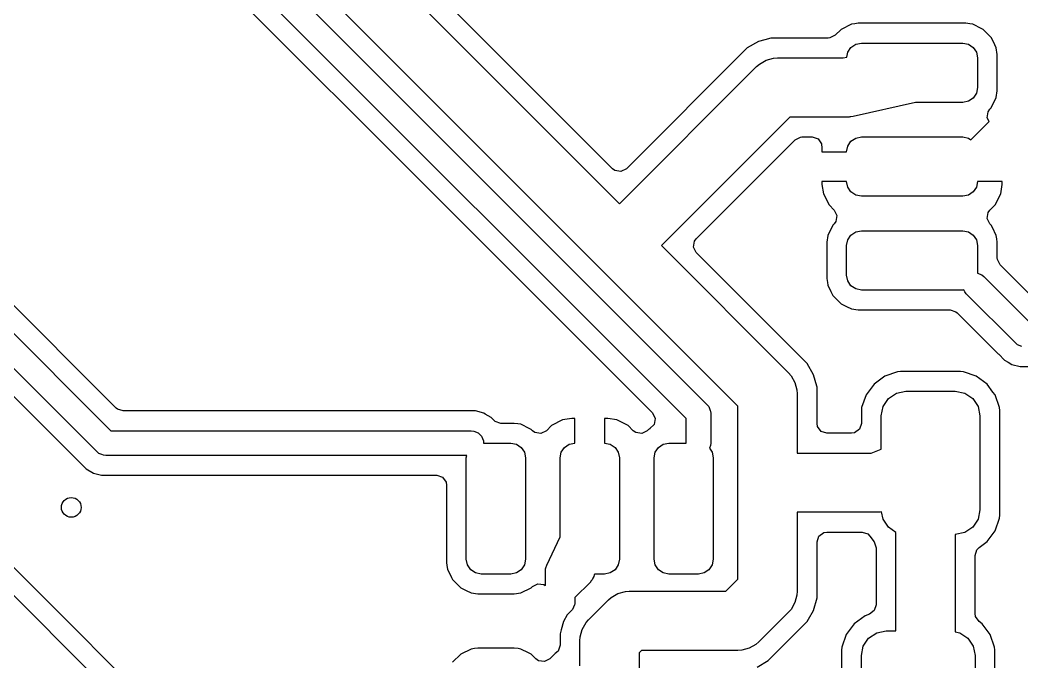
# Model space of a CAD drawing. Header units: millimetres. Extents: x 103.8 to 193.7, y -116.2 to -61.3.
# Drawn here: x 171.23 to 181.38, y -98.32 to -91.82 of the extents above; entities that cross this region are included whole.
import ezdxf

# ---------------------------------------------------------------- set-up
doc = ezdxf.new("R2010")
doc.units = ezdxf.units.MM
doc.layers.add('F.Cu', color=13, linetype='CONTINUOUS', true_color=0xc83434)

msp = doc.modelspace()

# ---------------------------------------------------------------- linework, layer by layer
at = {"layer": 'F.Cu', "linetype": 'CONTINUOUS'}
for p, q in [((172.112132, -88.487868), (177.3, -93.675736)), ((177.229996, -93.322182), (172.402318, -88.494504)), ((178.5, -95.724264), (171.775736, -89)), ((173.188388, -90.711612), (178.188388, -95.711612)), ((177.975, -95.851776), (173.048224, -90.925)), ((172.994169, -91.154496), (175.346156, -93.506483)), ((167.388388, -91.211612), (172.151776, -95.975)), ((172.205831, -95.745504), (167.854279, -91.393952)), ((172.011612, -96.188388), (167.248224, -91.425)), ((167.194169, -91.654496), (171.900138, -96.360465)), ((179.648603, -91.859427), (179.543517, -91.910801)), ((179.682672, -91.854463), (179.648603, -91.859427)), ((179.716739, -91.8495), (179.682672, -91.854463)), ((180.195479, -91.8495), (179.716739, -91.8495)), ((180.209856, -91.847892), (180.195479, -91.8495)), ((180.216238, -91.847305), (180.209856, -91.847892)), ((180.216241, -91.847305), (180.216238, -91.847305)), ((180.216243, -91.847305), (180.216241, -91.847305)), ((180.216244, -91.847305), (180.216243, -91.847305)), ((180.257132, -91.848906), (180.216244, -91.847305)), ((180.27036, -91.849424), (180.257132, -91.848906)), ((180.274233, -91.8495), (180.27036, -91.849424)), ((180.808256, -91.8495), (180.274233, -91.8495)), ((180.808259, -91.8495), (180.808256, -91.8495)), ((180.849138, -91.855456), (180.808259, -91.8495)), ((180.876394, -91.859427), (180.849138, -91.855456)), ((180.96864, -91.904524), (180.876394, -91.859427)), ((178.834108, -91.9995), (178.770741, -92.016479)), ((178.965893, -91.9995), (178.834108, -91.9995)), ((179.413811, -91.9995), (178.965893, -91.9995)), ((179.429298, -91.998281), (179.413811, -91.9995)), ((179.483812, -91.970505), (179.429298, -91.998281)), ((179.543516, -91.910802), (179.483812, -91.970505)), ((179.543517, -91.910801), (179.543516, -91.910801)), ((179.543516, -91.910801), (179.543516, -91.910802)), ((180.981482, -91.910802), (180.96864, -91.904524)), ((181.064197, -91.993517), (180.981482, -91.910802)), ((181.075422, -92.016479), (181.064197, -91.993517)), ((178.59269, -92.099496), (177.370004, -93.322182)), ((178.706809, -92.033609), (178.59269, -92.099496)), ((178.770741, -92.016479), (178.706809, -92.033609)), ((179.611417, -92.142597), (179.643933, -92.093934)), ((179.643933, -92.093934), (179.692596, -92.061418)), ((179.692596, -92.061418), (179.749999, -92.05)), ((179.749999, -92.05), (180.774999, -92.05)), ((180.774999, -92.05), (180.832402, -92.061418)), ((180.832402, -92.061418), (180.881065, -92.093934)), ((180.881065, -92.093934), (180.913581, -92.142597)), ((181.100714, -92.068215), (181.075422, -92.016479)), ((181.115572, -92.098607), (181.100714, -92.068215)), ((181.125499, -92.16674), (181.115572, -92.098607)), ((178.785195, -92.222836), (178.860842, -92.202567)), ((178.860842, -92.202567), (178.9, -92.2)), ((178.9, -92.2), (179.566462, -92.2)), ((179.566462, -92.2), (179.60158, -92.192048)), ((179.60158, -92.192048), (179.611417, -92.142597)), ((180.913581, -92.142597), (180.924999, -92.2)), ((180.924999, -92.2), (180.924999, -92.5)), ((181.125499, -92.53326), (181.125499, -92.16674)), ((177.3, -93.675736), (178.687868, -92.287868)), ((178.687868, -92.287868), (178.717372, -92.261994)), ((178.717372, -92.261994), (178.785195, -92.222836)), ((180.924999, -92.5), (180.913581, -92.557403)), ((180.881065, -92.606066), (180.832402, -92.638582)), ((180.913581, -92.557403), (180.881065, -92.606066)), ((181.064197, -92.706483), (181.115572, -92.601393)), ((181.115572, -92.601393), (181.125499, -92.53326)), ((180.296037, -92.65), (179.666248, -92.792594)), ((180.774999, -92.65), (180.296037, -92.65)), ((180.832402, -92.638582), (180.774999, -92.65)), ((181.050684, -92.719995), (181.064197, -92.706483)), ((179.024264, -92.8), (177.724264, -94.1)), ((179.6, -92.8), (179.024264, -92.8)), ((179.62234, -92.798535), (179.6, -92.8)), ((179.62749, -92.798737), (179.62234, -92.798535)), ((179.63329, -92.797817), (179.62749, -92.798737)), ((179.639158, -92.797433), (179.63329, -92.797817)), ((179.64414, -92.796097), (179.639158, -92.797433)), ((179.666248, -92.792594), (179.64414, -92.796097)), ((181.022908, -92.805484), (181.032479, -92.745052)), ((181.042983, -92.844884), (181.022908, -92.805484)), ((181.032479, -92.745052), (181.050684, -92.719995)), ((180.858806, -93.029061), (181.042983, -92.844884)), ((179.078318, -93.029496), (179.132835, -93.001719)), ((179.132835, -93.001719), (179.148322, -93.0005)), ((179.148322, -93.0005), (179.252777, -93.0005)), ((179.252777, -93.0005), (179.310968, -93.019407)), ((179.643933, -93.043934), (179.692596, -93.011418)), ((179.692596, -93.011418), (179.749999, -93)), ((179.749999, -93), (180.774999, -93)), ((180.774999, -93), (180.832402, -93.011418)), ((180.832402, -93.011418), (180.858806, -93.029061)), ((178.077818, -94.029996), (179.078318, -93.029496)), ((179.310968, -93.019407), (179.346932, -93.068907)), ((179.346932, -93.068907), (179.350558, -93.114988)), ((179.350558, -93.114988), (179.349999, -93.118517)), ((179.349999, -93.118517), (179.349999, -93.149999)), ((179.599999, -93.15), (179.611417, -93.092597)), ((179.611417, -93.092597), (179.643933, -93.043934)), ((179.349999, -93.149999), (179.35, -93.15)), ((179.35, -93.15), (179.599999, -93.15)), ((177.255055, -93.340388), (177.229996, -93.322182)), ((177.315487, -93.349959), (177.255055, -93.340388)), ((177.370004, -93.322182), (177.315487, -93.349959)), ((175.346156, -93.506483), (177.634474, -95.7948)), ((179.350001, -93.45), (179.35, -93.450001)), ((179.35, -93.450001), (179.35, -93.481485)), ((179.35, -93.481485), (179.364832, -93.575141)), ((179.599999, -93.45), (179.350001, -93.45)), ((179.611417, -93.507403), (179.599999, -93.45)), ((179.643933, -93.556066), (179.611417, -93.507403)), ((180.913581, -93.507403), (180.881065, -93.556066)), ((180.924999, -93.45), (180.913581, -93.507403)), ((181.174998, -93.45), (180.924999, -93.45)), ((181.160163, -93.575147), (181.174999, -93.481484)), ((181.174999, -93.450001), (181.174998, -93.45)), ((181.174999, -93.481484), (181.174999, -93.450001)), ((179.364832, -93.575141), (179.364835, -93.575151)), ((179.364835, -93.575151), (179.422357, -93.688043)), ((179.692596, -93.588582), (179.643933, -93.556066)), ((179.749999, -93.6), (179.692596, -93.588582)), ((180.774999, -93.6), (179.749999, -93.6)), ((180.832402, -93.588582), (180.774999, -93.6)), ((180.881065, -93.556066), (180.832402, -93.588582)), ((181.102639, -93.688044), (181.160162, -93.575151)), ((181.160162, -93.575151), (181.160163, -93.575147)), ((179.422357, -93.688043), (179.474312, -93.739998)), ((181.050686, -93.739998), (181.102638, -93.688046)), ((181.102638, -93.688046), (181.102639, -93.688044)), ((179.474312, -93.739998), (179.502089, -93.794515)), ((179.502089, -93.794515), (179.492518, -93.854947)), ((181.022908, -93.825489), (181.032479, -93.765057)), ((181.050683, -93.880003), (181.022908, -93.825489)), ((181.032479, -93.765057), (181.050686, -93.739998)), ((179.4608, -93.893518), (179.409426, -93.998604)), ((179.460802, -93.893514), (179.4608, -93.893518)), ((179.474313, -93.880004), (179.460802, -93.893514)), ((179.492518, -93.854947), (179.474313, -93.880004)), ((181.064197, -93.893517), (181.050683, -93.880003)), ((181.076418, -93.918516), (181.064197, -93.893517)), ((181.114887, -93.997206), (181.076418, -93.918516)), ((178.059612, -94.055055), (178.077818, -94.029996)), ((179.409426, -93.998607), (179.399499, -94.06674)), ((179.409426, -93.998604), (179.409426, -93.998607)), ((179.611417, -94.042597), (179.643933, -93.993934)), ((179.643933, -93.993934), (179.692596, -93.961418)), ((179.692596, -93.961418), (179.749999, -93.95)), ((179.749999, -93.95), (180.774999, -93.95)), ((180.774999, -93.95), (180.832402, -93.961418)), ((180.832402, -93.961418), (180.881065, -93.993934)), ((180.881065, -93.993934), (180.913581, -94.042597)), ((181.115572, -93.998607), (181.114887, -93.997206)), ((181.120145, -94.029996), (181.115572, -93.998607)), ((181.125499, -94.066743), (181.120145, -94.029996)), ((177.724264, -94.1), (179.012132, -95.387868)), ((178.050041, -94.115487), (178.059612, -94.055055)), ((178.077818, -94.170004), (178.050041, -94.115487)), ((179.399499, -94.06674), (179.399499, -94.43326)), ((179.599999, -94.1), (179.611417, -94.042597)), ((179.599999, -94.4), (179.599999, -94.1)), ((180.913581, -94.042597), (180.924999, -94.1)), ((180.924999, -94.1), (180.924999, -94.377655)), ((181.125499, -94.224165), (181.125499, -94.066743)), ((179.107314, -95.1995), (178.077818, -94.170004)), ((181.126718, -94.239652), (181.125499, -94.224165)), ((181.154495, -94.294168), (181.126718, -94.239652)), ((181.505829, -94.645503), (181.154495, -94.294168)), ((179.399499, -94.43326), (179.405503, -94.474467)), ((179.611417, -94.457403), (179.599999, -94.4)), ((180.924999, -94.377655), (180.969446, -94.396067)), ((180.969446, -94.396067), (180.988388, -94.411612)), ((180.988388, -94.411612), (181.451777, -94.875)), ((179.405503, -94.474467), (179.409426, -94.501395)), ((179.409426, -94.501395), (179.440549, -94.565057)), ((179.643933, -94.506066), (179.611417, -94.457403)), ((179.692596, -94.538582), (179.643933, -94.506066)), ((179.749999, -94.55), (179.692596, -94.538582)), ((179.440549, -94.565057), (179.460801, -94.606483)), ((179.460801, -94.606483), (179.543516, -94.689198)), ((180.774999, -94.55), (179.749999, -94.55)), ((180.787021, -94.547608), (180.774999, -94.55)), ((180.796067, -94.569446), (180.787021, -94.547608)), ((180.811612, -94.588388), (180.796067, -94.569446)), ((181.311612, -95.088389), (180.811612, -94.588388)), ((179.543516, -94.689198), (179.597284, -94.715483)), ((179.597284, -94.715483), (179.648603, -94.740572)), ((179.648603, -94.740572), (179.648604, -94.740572)), ((179.648604, -94.740572), (179.648606, -94.740573)), ((179.648606, -94.740573), (179.716739, -94.7505)), ((179.716739, -94.7505), (180.649166, -94.7505)), ((180.649166, -94.7505), (180.707357, -94.769407)), ((180.707357, -94.769407), (180.719169, -94.779496)), ((180.719169, -94.779496), (181.136072, -95.196398)), ((181.330554, -95.103934), (181.311612, -95.088389)), ((181.375613, -95.122598), (181.330554, -95.103934)), ((179.200499, -95.292685), (179.107314, -95.199499)), ((179.107314, -95.199499), (179.107314, -95.1995)), ((181.136072, -95.196398), (181.136077, -95.196404)), ((181.136077, -95.196404), (181.136078, -95.196404)), ((181.136078, -95.196404), (181.139533, -95.199859)), ((181.139533, -95.199859), (181.139535, -95.199862)), ((181.139535, -95.199862), (181.200138, -95.260465)), ((179.200503, -95.29269), (179.200499, -95.292685)), ((179.26639, -95.406809), (179.200503, -95.29269)), ((181.200138, -95.260465), (181.237247, -95.281889)), ((181.237247, -95.281889), (181.237249, -95.281891)), ((181.237249, -95.281891), (181.273448, -95.302791)), ((181.273448, -95.302791), (181.274361, -95.303318)), ((181.274361, -95.303318), (181.357147, -95.3255)), ((181.357147, -95.3255), (181.651566, -95.3255)), ((179.012132, -95.387868), (179.038006, -95.417372)), ((179.038006, -95.417372), (179.077164, -95.485195)), ((179.26639, -95.406811), (179.26639, -95.406809)), ((179.266392, -95.406814), (179.26639, -95.406811)), ((179.297755, -95.523865), (179.266392, -95.406814)), ((179.987115, -95.422207), (179.877854, -95.502845)), ((180.115295, -95.377355), (179.987115, -95.422207)), ((180.115304, -95.377353), (180.115295, -95.377355)), ((180.145724, -95.3745), (180.115304, -95.377353)), ((180.145733, -95.3745), (180.145724, -95.3745)), ((180.754265, -95.3745), (180.145733, -95.3745)), ((180.754273, -95.3745), (180.754265, -95.3745)), ((180.784693, -95.377353), (180.754273, -95.3745)), ((180.784702, -95.377355), (180.784693, -95.377353)), ((180.912882, -95.422207), (180.784702, -95.377355)), ((181.022143, -95.502845), (180.912882, -95.422207)), ((179.077164, -95.485195), (179.097433, -95.560842)), ((179.3005, -95.534109), (179.297755, -95.523865)), ((179.3005, -95.9005), (179.3005, -95.534109)), ((179.877844, -95.502855), (179.797206, -95.612116)), ((179.877854, -95.502845), (179.877844, -95.502855)), ((181.022145, -95.502847), (181.022143, -95.502845)), ((181.022149, -95.50285), (181.022145, -95.502847)), ((181.022151, -95.502853), (181.022149, -95.50285)), ((181.022153, -95.502855), (181.022151, -95.502853)), ((181.081237, -95.582912), (181.022153, -95.502855)), ((179.097433, -95.560842), (179.1, -95.6)), ((179.1, -95.6), (179.1, -96.2)), ((179.797206, -95.612116), (179.752354, -95.740296)), ((179.969029, -95.729329), (180.023222, -95.648223)), ((180.023222, -95.648223), (180.104328, -95.59403)), ((180.104328, -95.59403), (180.199999, -95.575)), ((180.199999, -95.575), (180.699999, -95.575)), ((180.699999, -95.575), (180.79567, -95.59403)), ((180.79567, -95.59403), (180.876776, -95.648223)), ((180.876776, -95.648223), (180.930969, -95.729329)), ((181.102792, -95.612118), (181.081237, -95.582912)), ((181.147645, -95.740301), (181.102792, -95.612118)), ((172.217644, -95.755593), (172.205831, -95.745504)), ((172.275835, -95.7745), (172.217644, -95.755593)), ((178.188388, -95.711612), (178.203934, -95.730554)), ((178.203934, -95.730554), (178.220043, -95.769446)), ((178.5, -97.475736), (178.5, -95.724264)), ((179.752352, -95.740305), (179.749499, -95.770725)), ((179.752354, -95.740296), (179.752352, -95.740305)), ((179.949999, -95.825), (179.969029, -95.729329)), ((180.930969, -95.729329), (180.949999, -95.825)), ((181.15031, -95.768716), (181.147645, -95.740301)), ((175.842851, -95.7745), (172.275835, -95.7745)), ((175.842853, -95.7745), (175.842851, -95.7745)), ((175.925638, -95.796682), (175.842853, -95.7745)), ((175.941479, -95.805828), (175.925638, -95.796682)), ((175.999862, -95.839535), (175.941479, -95.805828)), ((176.030832, -95.870505), (175.999862, -95.839535)), ((176.818512, -95.850001), (176.724858, -95.864833)), ((176.818517, -95.85), (176.818512, -95.850001)), ((176.85, -95.85), (176.818517, -95.85)), ((176.85, -96.1), (176.85, -95.85)), ((177.150001, -95.85), (177.15, -95.850001)), ((177.15, -95.850001), (177.15, -96.1)), ((177.181484, -95.85), (177.150001, -95.85)), ((177.275147, -95.864835), (177.181484, -95.85)), ((177.634474, -95.7948), (177.662251, -95.849317)), ((177.662251, -95.849317), (177.65268, -95.909749)), ((177.975, -96.1), (177.975, -95.851776)), ((178.220043, -95.769446), (178.222598, -95.775614)), ((178.222598, -95.775614), (178.225, -95.8)), ((178.225, -95.8), (178.225, -96.1)), ((179.749499, -95.770725), (179.749499, -95.9005)), ((179.949999, -96.162599), (179.949999, -95.825)), ((180.949999, -95.825), (180.949999, -96.775)), ((181.150498, -95.770725), (181.15031, -95.768716)), ((181.150499, -95.770727), (181.150498, -95.770725)), ((181.150499, -96.822824), (181.150499, -95.770727)), ((176.042644, -95.880593), (176.030832, -95.870505)), ((176.100835, -95.8995), (176.042644, -95.880593)), ((176.233257, -95.8995), (176.100835, -95.8995)), ((176.23326, -95.8995), (176.233257, -95.8995)), ((176.27223, -95.905178), (176.23326, -95.8995)), ((176.301395, -95.909427), (176.27223, -95.905178)), ((176.392698, -95.954063), (176.301395, -95.909427)), ((176.406483, -95.960802), (176.392698, -95.954063)), ((176.611953, -95.92236), (176.56, -95.974313)), ((176.611955, -95.922359), (176.611953, -95.92236)), ((176.724848, -95.864836), (176.611955, -95.922359)), ((176.724858, -95.864833), (176.724848, -95.864836)), ((177.275151, -95.864836), (177.275147, -95.864835)), ((177.388043, -95.922358), (177.275151, -95.864836)), ((177.439998, -95.974313), (177.388043, -95.922358)), ((177.607954, -95.953743), (177.59352, -95.960799)), ((177.609415, -95.953014), (177.607954, -95.953743)), ((177.65268, -95.909749), (177.609415, -95.953014)), ((179.305345, -95.931093), (179.3005, -95.9005)), ((179.341309, -95.980593), (179.305345, -95.931093)), ((179.730592, -95.958691), (179.681092, -95.994655)), ((179.749499, -95.9005), (179.730592, -95.958691)), ((172.151776, -95.975), (175.8, -95.975)), ((175.8, -95.975), (175.824386, -95.977402)), ((175.824386, -95.977402), (175.869446, -95.996066)), ((175.869446, -95.996066), (175.903934, -96.030554)), ((175.903934, -96.030554), (175.922598, -96.075614)), ((176.419996, -95.974315), (176.406483, -95.960802)), ((176.445051, -95.992518), (176.419996, -95.974315)), ((176.505483, -96.00209), (176.445051, -95.992518)), ((176.56, -95.974313), (176.505483, -96.00209)), ((177.465055, -95.992517), (177.439998, -95.974313)), ((177.525486, -96.002091), (177.465055, -95.992517)), ((177.580004, -95.974314), (177.525486, -96.002091)), ((177.593514, -95.960803), (177.580004, -95.974314)), ((177.59352, -95.960799), (177.593514, -95.960803)), ((179.3995, -95.9995), (179.341309, -95.980593)), ((179.650499, -95.9995), (179.3995, -95.9995)), ((179.681092, -95.994655), (179.650499, -95.9995)), ((175.922598, -96.075614), (175.922598, -96.1)), ((175.922598, -96.1), (176.2, -96.1)), ((176.2, -96.1), (176.257403, -96.111418)), ((176.257403, -96.111418), (176.306066, -96.143934)), ((176.306066, -96.143934), (176.338582, -96.192597)), ((176.711418, -96.192597), (176.743934, -96.143934)), ((176.743934, -96.143934), (176.792597, -96.111418)), ((176.792597, -96.111418), (176.85, -96.1)), ((177.15, -96.1), (177.207403, -96.111418)), ((177.207403, -96.111418), (177.256066, -96.143934)), ((177.256066, -96.143934), (177.288582, -96.192597)), ((177.661418, -96.192597), (177.693934, -96.143934)), ((177.693934, -96.143934), (177.742597, -96.111418)), ((177.742597, -96.111418), (177.8, -96.1)), ((177.8, -96.1), (177.975, -96.1)), ((178.222598, -96.124386), (178.211273, -96.151727)), ((178.211273, -96.151727), (178.238582, -96.192597)), ((178.225, -96.1), (178.222598, -96.124386)), ((172.030548, -96.203928), (172.011612, -96.188388)), ((172.030554, -96.203934), (172.030548, -96.203928)), ((172.06129, -96.216665), (172.030554, -96.203934)), ((172.075613, -96.222598), (172.06129, -96.216665)), ((172.075614, -96.222598), (172.075613, -96.222598)), ((172.1, -96.225), (172.075614, -96.222598)), ((175.754973, -96.225), (172.1, -96.225)), ((175.75, -96.25), (175.754973, -96.225)), ((175.75, -97.275), (175.75, -96.25)), ((176.338582, -96.192597), (176.35, -96.25)), ((176.35, -96.25), (176.35, -97.275)), ((176.7, -96.25), (176.711418, -96.192597)), ((176.7, -97.047718), (176.7, -96.25)), ((177.288582, -96.192597), (177.3, -96.25)), ((177.3, -96.25), (177.3, -97.275)), ((177.65, -96.25), (177.661418, -96.192597)), ((177.65, -97.275), (177.65, -96.25)), ((178.238582, -96.192597), (178.25, -96.25)), ((178.25, -96.25), (178.25, -97.275)), ((179.1, -96.2), (179.847147, -96.2)), ((179.847147, -96.2), (179.949999, -96.162599)), ((171.566505, -97.758691), (170.107314, -96.299499)), ((171.900138, -96.360465), (171.90014, -96.360466)), ((171.90014, -96.360466), (171.900141, -96.360467)), ((171.900141, -96.360467), (171.900142, -96.360468)), ((171.900142, -96.360468), (171.974357, -96.403316)), ((171.974357, -96.403316), (171.974355, -96.403316)), ((171.974355, -96.403316), (171.974359, -96.403317)), ((171.974359, -96.403317), (171.974361, -96.403318)), ((171.974361, -96.403318), (172.057147, -96.4255)), ((172.057147, -96.4255), (172.142853, -96.4255)), ((172.142853, -96.4255), (175.4505, -96.4255)), ((175.4505, -96.4255), (175.508691, -96.444407)), ((175.508691, -96.444407), (175.544655, -96.493907)), ((170.012132, -96.487867), (172.925966, -99.401702)), ((175.544655, -96.493907), (175.5495, -96.5245)), ((175.5495, -96.5245), (175.5495, -97.30826)), ((179.9, -96.8), (179.1, -96.8)), ((179.1, -96.8), (179.1, -97.6)), ((179.939158, -96.797433), (179.9, -96.8)), ((179.951801, -96.794045), (179.939158, -96.797433)), ((179.953753, -96.793875), (179.951801, -96.794045)), ((179.969029, -96.870671), (179.953753, -96.793875)), ((180.023222, -96.951777), (179.969029, -96.870671)), ((180.930969, -96.870671), (180.876776, -96.951777)), ((180.949999, -96.775), (180.930969, -96.870671)), ((181.102792, -96.987882), (181.147645, -96.859699)), ((181.147645, -96.859699), (181.150498, -96.829273)), ((181.150498, -96.829273), (181.150499, -96.829273)), ((181.150499, -96.829273), (181.150499, -96.822824)), ((180.1, -97.003078), (180.023222, -96.951777)), ((180.876776, -96.951777), (180.79567, -97.00597)), ((176.564277, -97.33613), (176.7, -97.047718)), ((179.3005, -97.0995), (179.319407, -97.041309)), ((179.319407, -97.041309), (179.368907, -97.005345)), ((179.368907, -97.005345), (179.3995, -97.0005)), ((179.3995, -97.0005), (179.75654, -97.0005)), ((179.75654, -97.0005), (179.814731, -97.019407)), ((179.814731, -97.019407), (179.836195, -97.040711)), ((179.836195, -97.040711), (179.880155, -97.100274)), ((180.1, -97.987518), (180.1, -97.003078)), ((180.79567, -97.00597), (180.7, -97.024999)), ((180.7, -97.024999), (180.7, -98)), ((181.022149, -97.09715), (181.102792, -96.987882)), ((179.3005, -97.534108), (179.3005, -97.0995)), ((179.880155, -97.100274), (179.899497, -97.158322)), ((179.899497, -97.158322), (179.8995, -97.159063)), ((179.8995, -97.159063), (179.8995, -97.737638)), ((180.919407, -97.178716), (180.940708, -97.157255)), ((180.940708, -97.157255), (181.022149, -97.09715)), ((175.761418, -97.332403), (175.75, -97.275)), ((176.35, -97.275), (176.338582, -97.332403)), ((177.3, -97.275), (177.288582, -97.332403)), ((177.661418, -97.332403), (177.65, -97.275)), ((178.25, -97.275), (178.238582, -97.332403)), ((180.9005, -97.236907), (180.919407, -97.178716)), ((180.9005, -97.824992), (180.9005, -97.236907)), ((175.5495, -97.30826), (175.554042, -97.339435)), ((175.554042, -97.339435), (175.559427, -97.376395)), ((175.559427, -97.376395), (175.600527, -97.460466)), ((175.793934, -97.381066), (175.761418, -97.332403)), ((176.338582, -97.332403), (176.306066, -97.381066)), ((176.55, -97.4), (176.552882, -97.370736)), ((176.552882, -97.370736), (176.554254, -97.367421)), ((176.554254, -97.367421), (176.554424, -97.363836)), ((176.554424, -97.363836), (176.564277, -97.33613)), ((177.288582, -97.332403), (177.256066, -97.381066)), ((177.693934, -97.381066), (177.661418, -97.332403)), ((178.238582, -97.332403), (178.206066, -97.381066)), ((175.600527, -97.460466), (175.610802, -97.481483)), ((175.842597, -97.413582), (175.793934, -97.381066)), ((175.9, -97.425), (175.842597, -97.413582)), ((176.2, -97.425), (175.9, -97.425)), ((176.257403, -97.413582), (176.2, -97.425)), ((176.306066, -97.381066), (176.257403, -97.413582)), ((176.55, -97.537868), (176.55, -97.4)), ((177.03153, -97.466896), (177.024721, -97.483335)), ((177.040806, -97.451709), (177.03153, -97.466896)), ((177.045805, -97.432431), (177.040806, -97.451709)), ((177.047118, -97.429263), (177.045805, -97.432431)), ((177.047733, -97.425), (177.047118, -97.42737)), ((177.047118, -97.42737), (177.047118, -97.429263)), ((177.15, -97.425), (177.047733, -97.425)), ((177.207403, -97.413582), (177.15, -97.425)), ((177.256066, -97.381066), (177.207403, -97.413582)), ((177.742597, -97.413582), (177.693934, -97.381066)), ((177.8, -97.425), (177.742597, -97.413582)), ((178.1, -97.425), (177.8, -97.425)), ((178.157403, -97.413582), (178.1, -97.425)), ((178.206066, -97.381066), (178.157403, -97.413582)), ((178.375736, -97.6), (178.5, -97.475736)), ((175.610802, -97.481483), (175.693517, -97.564198)), ((175.693517, -97.564198), (175.747285, -97.590483)), ((176.301393, -97.615573), (176.406483, -97.564198)), ((176.406483, -97.564198), (176.419994, -97.550686)), ((176.419994, -97.550686), (176.474507, -97.522909)), ((176.474507, -97.522909), (176.53494, -97.532479)), ((176.53494, -97.532479), (176.546784, -97.541083)), ((176.546784, -97.541083), (176.55, -97.537868)), ((177.006066, -97.506066), (176.85, -97.662132)), ((177.008769, -97.502771), (177.006066, -97.506066)), ((177.010299, -97.501657), (177.008769, -97.502771)), ((177.012087, -97.498729), (177.010299, -97.501657)), ((177.024721, -97.483335), (177.012087, -97.498729)), ((179.3005, -97.665893), (179.3005, -97.534108)), ((175.747285, -97.590483), (175.798604, -97.615572)), ((175.798604, -97.615572), (175.798605, -97.615572)), ((175.798605, -97.615572), (175.798607, -97.615573)), ((175.798607, -97.615573), (175.86674, -97.6255)), ((175.86674, -97.6255), (175.866743, -97.6255)), ((175.866743, -97.6255), (176.233257, -97.6255)), ((176.233257, -97.6255), (176.23326, -97.6255)), ((176.23326, -97.6255), (176.301393, -97.615573)), ((176.85, -97.662132), (176.85, -97.699999)), ((177.187868, -97.687868), (177.217372, -97.661994)), ((177.217372, -97.661994), (177.285195, -97.622836)), ((177.285195, -97.622836), (177.360842, -97.602567)), ((177.360842, -97.602567), (177.4, -97.6)), ((177.4, -97.6), (178.375736, -97.6)), ((179.097433, -97.639158), (179.077164, -97.714805)), ((179.1, -97.6), (179.097433, -97.639158)), ((179.266392, -97.793186), (179.3005, -97.665893)), ((173.003718, -99.195904), (171.566505, -97.758691)), ((176.824721, -97.783334), (176.806066, -97.806065)), ((176.843649, -97.737638), (176.824721, -97.783334)), ((176.847118, -97.729263), (176.843649, -97.737638)), ((176.85, -97.699999), (176.847118, -97.729263)), ((176.987868, -97.887868), (177.187868, -97.687868)), ((179.038006, -97.782628), (179.012132, -97.812132)), ((179.077164, -97.714805), (179.038006, -97.782628)), ((179.8995, -97.737638), (179.880593, -97.795829)), ((176.772253, -97.839878), (176.733608, -97.906812)), ((176.806066, -97.806065), (176.772253, -97.839878)), ((179.012132, -97.812132), (178.712132, -98.112132)), ((179.2005, -97.907314), (179.214895, -97.882381)), ((179.214895, -97.882381), (179.26639, -97.79319)), ((179.26639, -97.793188), (179.266392, -97.793186)), ((179.26639, -97.79319), (179.26639, -97.793188)), ((179.787114, -97.847208), (179.677855, -97.927845)), ((179.78712, -97.847205), (179.787114, -97.847208)), ((179.833198, -97.831082), (179.78712, -97.847205)), ((179.880593, -97.795829), (179.833198, -97.831082)), ((180.905119, -97.85488), (180.9005, -97.824992)), ((180.940711, -97.904647), (180.905119, -97.85488)), ((176.733608, -97.906812), (176.711061, -97.990962)), ((176.902567, -98.060842), (176.922836, -97.985195)), ((176.922836, -97.985195), (176.961994, -97.917372)), ((176.961994, -97.917372), (176.987868, -97.887868)), ((178.807314, -98.3005), (179.2005, -97.907314)), ((179.677845, -97.927855), (179.597207, -98.037116)), ((179.677855, -97.927845), (179.677845, -97.927855)), ((180.09896, -98), (180.1, -97.987518)), ((180.972143, -97.927845), (180.940711, -97.904647)), ((180.97215, -97.92785), (180.972143, -97.927845)), ((181.051848, -98.035838), (180.97215, -97.92785)), ((176.700772, -98.029363), (176.6995, -98.034109)), ((176.6995, -98.034109), (176.6995, -98.146635)), ((176.711061, -97.990962), (176.700772, -98.029363)), ((176.9, -98.1), (176.902567, -98.060842)), ((179.597207, -98.037116), (179.552355, -98.165296)), ((179.76903, -98.154329), (179.823223, -98.073223)), ((179.823223, -98.073223), (179.904329, -98.01903)), ((179.904329, -98.01903), (180, -98)), ((180, -98), (180.09896, -98)), ((180.7, -98), (180.699356, -98.009817)), ((180.699356, -98.009817), (180.745671, -98.01903)), ((180.745671, -98.01903), (180.826777, -98.073223)), ((180.826777, -98.073223), (180.88097, -98.154329)), ((181.052793, -98.037118), (181.051848, -98.035838)), ((181.097646, -98.165301), (181.052793, -98.037118)), ((175.798604, -98.184427), (175.693518, -98.235801)), ((175.832673, -98.179463), (175.798604, -98.184427)), ((175.86674, -98.1745), (175.832673, -98.179463)), ((176.23326, -98.1745), (175.86674, -98.1745)), ((176.274139, -98.180456), (176.23326, -98.1745)), ((176.301395, -98.184427), (176.274139, -98.180456)), ((176.379568, -98.222644), (176.301395, -98.184427)), ((176.6995, -98.146635), (176.680593, -98.204826)), ((176.9, -98.354045), (176.9, -98.1)), ((178.614805, -98.177164), (178.539158, -98.197433)), ((178.682628, -98.138006), (178.614805, -98.177164)), ((178.712132, -98.112132), (178.682628, -98.138006)), ((179.552353, -98.165305), (179.5495, -98.195725)), ((179.552355, -98.165296), (179.552353, -98.165305)), ((179.75, -98.25), (179.76903, -98.154329)), ((180.88097, -98.154329), (180.9, -98.25)), ((181.100085, -98.191309), (181.097646, -98.165301)), ((175.693518, -98.235801), (175.610801, -98.318518)), ((176.406483, -98.235802), (176.379568, -98.222644)), ((176.454999, -98.284318), (176.406483, -98.235802)), ((176.480055, -98.302522), (176.454999, -98.284318)), ((176.595001, -98.284317), (176.540487, -98.312093)), ((176.643517, -98.235802), (176.595001, -98.284317)), ((176.643518, -98.235801), (176.643517, -98.235801)), ((176.643517, -98.235801), (176.643517, -98.235802)), ((176.6438, -98.235663), (176.643518, -98.235801)), ((176.643982, -98.235574), (176.6438, -98.235663)), ((176.644817, -98.234873), (176.643982, -98.235574)), ((176.650192, -98.231036), (176.644817, -98.234873)), ((176.680593, -98.204826), (176.649889, -98.230612)), ((176.649889, -98.230612), (176.650192, -98.231036)), ((177.524264, -98.2), (177.5, -98.224264)), ((177.5, -98.224264), (177.5, -98.4)), ((178.5, -98.2), (177.524264, -98.2)), ((178.539158, -98.197433), (178.5, -98.2)), ((179.5495, -98.195725), (179.5495, -99.604274)), ((179.75, -99.55), (179.75, -98.25)), ((180.9, -98.25), (180.9, -99.55)), ((181.100499, -98.195725), (181.100085, -98.191309)), ((181.1005, -98.195727), (181.100499, -98.195725)), ((181.1005, -98.202175), (181.1005, -98.195727)), ((181.1005, -99.597824), (181.1005, -98.202175)), ((176.540487, -98.312093), (176.480055, -98.302522)), ((178.69319, -98.36639), (178.807309, -98.300503)), ((178.807309, -98.300502), (178.807314, -98.3005)), ((178.807309, -98.300503), (178.807309, -98.300502))]:
    msp.add_line(p, q, dxfattribs=at)
at = {"layer": 'F.Cu'}
msp.add_circle((171.75, -96.75), 0.1, dxfattribs=at)
msp.add_circle((171.75, -96.75), 0.1, dxfattribs=at)

doc.saveas('drawing.dxf')
